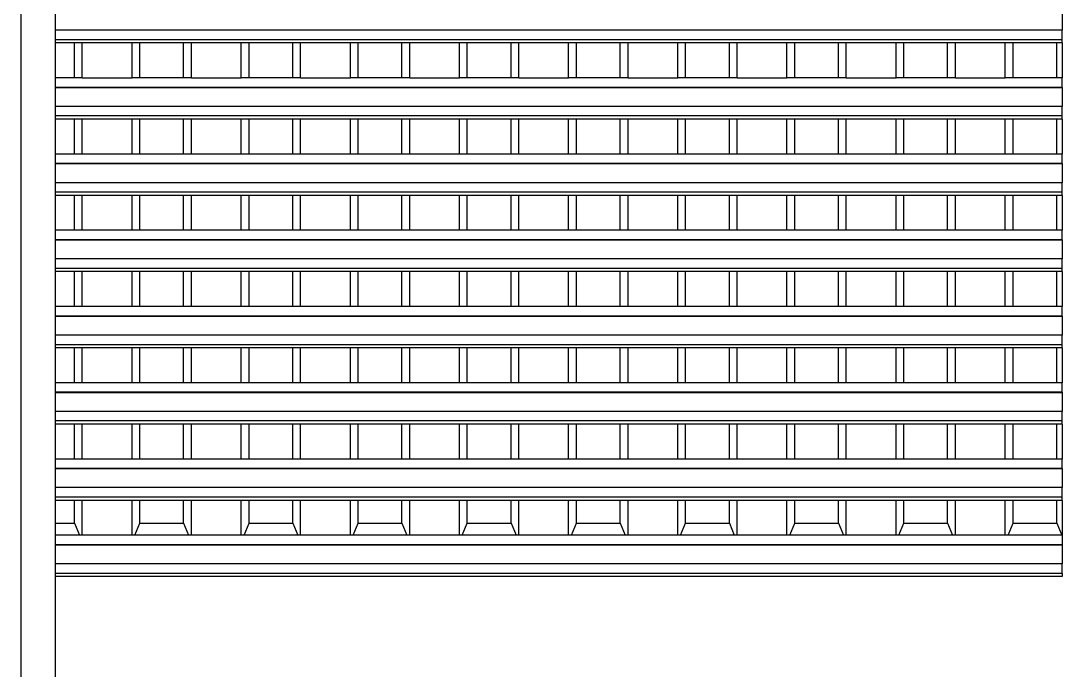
# Model space of a CAD drawing. Extents: x -49.7 to 49.7, y -10.2 to 18.8.
# Drawn here: x 19.463 to 22.158, y 11.668 to 13.349 of the extents above; entities that cross this region are included whole.
import ezdxf

# ---------------------------------------------------------------- set-up
doc = ezdxf.new("R2010")
doc.units = 0
doc.layers.get('0').update_dxf_attribs({"linetype": 'CONTINUOUS'})

msp = doc.modelspace()

# ---------------------------------------------------------------- linework, layer by layer
for p, q in [((19.4631, 14.2349), (19.4631, 8.2963)), ((19.5531, 13.3244), (19.5531, 13.3729)), ((22.1577, 13.3729), (22.1577, 13.3244)), ((22.1577, 13.3244), (19.5531, 13.3244)), ((19.5531, 13.2998), (19.5531, 13.3244)), ((22.1577, 13.2998), (22.1577, 13.3244)), ((22.1577, 13.2998), (19.5531, 13.2998)), ((19.5531, 13.2916), (19.5531, 13.2998)), ((19.602, 13.2916), (19.5531, 13.2916)), ((19.5531, 13.2011), (19.5531, 13.2916)), ((19.602, 13.2011), (19.602, 13.2916)), ((19.6222, 13.2916), (19.602, 13.2916)), ((19.6222, 13.2011), (19.6222, 13.2916)), ((19.751, 13.2916), (19.6222, 13.2916)), ((19.751, 13.2011), (19.751, 13.2916)), ((19.7712, 13.2916), (19.751, 13.2916)), ((19.7712, 13.2011), (19.7712, 13.2916)), ((19.8844, 13.2916), (19.7712, 13.2916)), ((19.8844, 13.2011), (19.8844, 13.2916)), ((19.9046, 13.2916), (19.8844, 13.2916)), ((19.9046, 13.2011), (19.9046, 13.2916)), ((20.0335, 13.2916), (19.9046, 13.2916)), ((20.0335, 13.2011), (20.0335, 13.2916)), ((20.0536, 13.2916), (20.0335, 13.2916)), ((20.0536, 13.2011), (20.0536, 13.2916)), ((20.1668, 13.2916), (20.0536, 13.2916)), ((20.1668, 13.2011), (20.1668, 13.2916)), ((20.187, 13.2916), (20.1668, 13.2916)), ((20.187, 13.2011), (20.187, 13.2916)), ((20.3159, 13.2916), (20.187, 13.2916)), ((20.3159, 13.2011), (20.3159, 13.2916)), ((20.336, 13.2916), (20.3159, 13.2916)), ((20.336, 13.2011), (20.336, 13.2916)), ((20.4493, 13.2916), (20.336, 13.2916)), ((20.4493, 13.2011), (20.4493, 13.2916)), ((20.4694, 13.2916), (20.4493, 13.2916)), ((20.4694, 13.2011), (20.4694, 13.2916)), ((20.5983, 13.2916), (20.4694, 13.2916)), ((20.5983, 13.2011), (20.5983, 13.2916)), ((20.6185, 13.2916), (20.5983, 13.2916)), ((20.6185, 13.2011), (20.6185, 13.2916)), ((20.7317, 13.2916), (20.6185, 13.2916)), ((20.7317, 13.2011), (20.7317, 13.2916)), ((20.7518, 13.2916), (20.7317, 13.2916)), ((20.7518, 13.2011), (20.7518, 13.2916)), ((20.8807, 13.2916), (20.7518, 13.2916)), ((20.8807, 13.2011), (20.8807, 13.2916)), ((20.9009, 13.2916), (20.8807, 13.2916)), ((20.9009, 13.2011), (20.9009, 13.2916)), ((21.0141, 13.2916), (20.9009, 13.2916)), ((21.0141, 13.2011), (21.0141, 13.2916)), ((21.0343, 13.2916), (21.0141, 13.2916)), ((21.0343, 13.2011), (21.0343, 13.2916)), ((21.1631, 13.2916), (21.0343, 13.2916)), ((21.1631, 13.2011), (21.1631, 13.2916)), ((21.1833, 13.2916), (21.1631, 13.2916)), ((21.1833, 13.2011), (21.1833, 13.2916)), ((21.2965, 13.2916), (21.1833, 13.2916)), ((21.2965, 13.2011), (21.2965, 13.2916)), ((21.3167, 13.2916), (21.2965, 13.2916)), ((21.3167, 13.2011), (21.3167, 13.2916)), ((21.4455, 13.2916), (21.3167, 13.2916)), ((21.4455, 13.2011), (21.4455, 13.2916)), ((21.4657, 13.2916), (21.4455, 13.2916)), ((21.4657, 13.2011), (21.4657, 13.2916)), ((21.5789, 13.2916), (21.4657, 13.2916)), ((21.5789, 13.2011), (21.5789, 13.2916)), ((21.5991, 13.2916), (21.5789, 13.2916)), ((21.5991, 13.2011), (21.5991, 13.2916)), ((21.7279, 13.2916), (21.5991, 13.2916)), ((21.7279, 13.2011), (21.7279, 13.2916)), ((21.7481, 13.2916), (21.7279, 13.2916)), ((21.7481, 13.2011), (21.7481, 13.2916)), ((21.8613, 13.2916), (21.7481, 13.2916)), ((21.8613, 13.2011), (21.8613, 13.2916)), ((21.8815, 13.2916), (21.8613, 13.2916)), ((21.8815, 13.2011), (21.8815, 13.2916)), ((22.0103, 13.2916), (21.8815, 13.2916)), ((22.0103, 13.2011), (22.0103, 13.2916)), ((22.0305, 13.2916), (22.0103, 13.2916)), ((22.0305, 13.2011), (22.0305, 13.2916)), ((22.1437, 13.2916), (22.0305, 13.2916)), ((22.1437, 13.2011), (22.1437, 13.2916)), ((22.1577, 13.2916), (22.1437, 13.2916)), ((22.1577, 13.2916), (22.1577, 13.2998)), ((22.1577, 13.2916), (22.1577, 13.2011)), ((19.602, 13.2011), (19.5531, 13.2011)), ((19.5531, 13.1765), (19.5531, 13.2011)), ((19.6222, 13.2011), (19.602, 13.2011)), ((19.6222, 13.2011), (19.751, 13.2011)), ((19.7712, 13.2011), (19.751, 13.2011)), ((19.8844, 13.2011), (19.7712, 13.2011)), ((19.9046, 13.2011), (19.8844, 13.2011)), ((19.9046, 13.2011), (20.0335, 13.2011)), ((20.0536, 13.2011), (20.0335, 13.2011)), ((20.1668, 13.2011), (20.0536, 13.2011)), ((20.187, 13.2011), (20.1668, 13.2011)), ((20.187, 13.2011), (20.3159, 13.2011)), ((20.336, 13.2011), (20.3159, 13.2011)), ((20.4493, 13.2011), (20.336, 13.2011)), ((20.4694, 13.2011), (20.4493, 13.2011)), ((20.4694, 13.2011), (20.5983, 13.2011)), ((20.6185, 13.2011), (20.5983, 13.2011)), ((20.7317, 13.2011), (20.6185, 13.2011)), ((20.7518, 13.2011), (20.7317, 13.2011)), ((20.7518, 13.2011), (20.8807, 13.2011)), ((20.9009, 13.2011), (20.8807, 13.2011)), ((21.0141, 13.2011), (20.9009, 13.2011)), ((21.0343, 13.2011), (21.0141, 13.2011)), ((21.0343, 13.2011), (21.1631, 13.2011)), ((21.1833, 13.2011), (21.1631, 13.2011)), ((21.2965, 13.2011), (21.1833, 13.2011)), ((21.3167, 13.2011), (21.2965, 13.2011)), ((21.3167, 13.2011), (21.4455, 13.2011)), ((21.4657, 13.2011), (21.4455, 13.2011)), ((21.5789, 13.2011), (21.4657, 13.2011)), ((21.5991, 13.2011), (21.5789, 13.2011)), ((21.5991, 13.2011), (21.7279, 13.2011)), ((21.7481, 13.2011), (21.7279, 13.2011)), ((21.8613, 13.2011), (21.7481, 13.2011)), ((21.8815, 13.2011), (21.8613, 13.2011)), ((21.8815, 13.2011), (22.0103, 13.2011)), ((22.0305, 13.2011), (22.0103, 13.2011)), ((22.1437, 13.2011), (22.0305, 13.2011)), ((22.1577, 13.2011), (22.1437, 13.2011)), ((22.1577, 13.1765), (22.1577, 13.2011)), ((22.1577, 13.1765), (19.5531, 13.1765)), ((19.5531, 13.1757), (19.5531, 13.1765)), ((22.1577, 13.1757), (19.5531, 13.1757)), ((19.5531, 13.1272), (19.5531, 13.1757)), ((22.1577, 13.1765), (22.1577, 13.1757)), ((22.1577, 13.1757), (22.1577, 13.1272)), ((22.1577, 13.1272), (19.5531, 13.1272)), ((19.5531, 13.1025), (19.5531, 13.1272)), ((22.1577, 13.1025), (22.1577, 13.1272)), ((22.1577, 13.1025), (19.5531, 13.1025)), ((19.5531, 13.0943), (19.5531, 13.1025)), ((22.1577, 13.0943), (22.1577, 13.1025)), ((19.602, 13.0943), (19.5531, 13.0943)), ((19.5531, 13.0039), (19.5531, 13.0943)), ((19.602, 13.0039), (19.602, 13.0943)), ((19.6222, 13.0943), (19.602, 13.0943)), ((19.6222, 13.0039), (19.6222, 13.0943)), ((19.751, 13.0943), (19.6222, 13.0943)), ((19.751, 13.0039), (19.751, 13.0943)), ((19.7712, 13.0943), (19.751, 13.0943)), ((19.7712, 13.0039), (19.7712, 13.0943)), ((19.8844, 13.0943), (19.7712, 13.0943)), ((19.8844, 13.0039), (19.8844, 13.0943)), ((19.9046, 13.0943), (19.8844, 13.0943)), ((19.9046, 13.0039), (19.9046, 13.0943)), ((20.0335, 13.0943), (19.9046, 13.0943)), ((20.0335, 13.0039), (20.0335, 13.0943)), ((20.0536, 13.0943), (20.0335, 13.0943)), ((20.0536, 13.0039), (20.0536, 13.0943)), ((20.1668, 13.0943), (20.0536, 13.0943)), ((20.1668, 13.0039), (20.1668, 13.0943)), ((20.187, 13.0943), (20.1668, 13.0943)), ((20.187, 13.0039), (20.187, 13.0943)), ((20.3159, 13.0943), (20.187, 13.0943)), ((20.3159, 13.0039), (20.3159, 13.0943)), ((20.336, 13.0943), (20.3159, 13.0943)), ((20.336, 13.0039), (20.336, 13.0943)), ((20.4493, 13.0943), (20.336, 13.0943)), ((20.4493, 13.0039), (20.4493, 13.0943)), ((20.4694, 13.0943), (20.4493, 13.0943)), ((20.4694, 13.0039), (20.4694, 13.0943)), ((20.5983, 13.0943), (20.4694, 13.0943)), ((20.5983, 13.0039), (20.5983, 13.0943)), ((20.6185, 13.0943), (20.5983, 13.0943)), ((20.6185, 13.0039), (20.6185, 13.0943)), ((20.7317, 13.0943), (20.6185, 13.0943)), ((20.7317, 13.0039), (20.7317, 13.0943)), ((20.7518, 13.0943), (20.7317, 13.0943)), ((20.7518, 13.0039), (20.7518, 13.0943)), ((20.8807, 13.0943), (20.7518, 13.0943)), ((20.8807, 13.0039), (20.8807, 13.0943)), ((20.9009, 13.0943), (20.8807, 13.0943)), ((20.9009, 13.0039), (20.9009, 13.0943)), ((21.0141, 13.0943), (20.9009, 13.0943)), ((21.0141, 13.0039), (21.0141, 13.0943)), ((21.0343, 13.0943), (21.0141, 13.0943)), ((21.0343, 13.0039), (21.0343, 13.0943)), ((21.1631, 13.0943), (21.0343, 13.0943)), ((21.1631, 13.0039), (21.1631, 13.0943)), ((21.1833, 13.0943), (21.1631, 13.0943)), ((21.1833, 13.0039), (21.1833, 13.0943)), ((21.2965, 13.0943), (21.1833, 13.0943)), ((21.2965, 13.0039), (21.2965, 13.0943)), ((21.3167, 13.0943), (21.2965, 13.0943)), ((21.3167, 13.0039), (21.3167, 13.0943)), ((21.4455, 13.0943), (21.3167, 13.0943)), ((21.4455, 13.0039), (21.4455, 13.0943)), ((21.4657, 13.0943), (21.4455, 13.0943)), ((21.4657, 13.0039), (21.4657, 13.0943)), ((21.5789, 13.0943), (21.4657, 13.0943)), ((21.5789, 13.0039), (21.5789, 13.0943)), ((21.5991, 13.0943), (21.5789, 13.0943)), ((21.5991, 13.0039), (21.5991, 13.0943)), ((21.7279, 13.0943), (21.5991, 13.0943)), ((21.7279, 13.0039), (21.7279, 13.0943)), ((21.7481, 13.0943), (21.7279, 13.0943)), ((21.7481, 13.0039), (21.7481, 13.0943)), ((21.8613, 13.0943), (21.7481, 13.0943)), ((21.8613, 13.0039), (21.8613, 13.0943)), ((21.8815, 13.0943), (21.8613, 13.0943)), ((21.8815, 13.0039), (21.8815, 13.0943)), ((22.0103, 13.0943), (21.8815, 13.0943)), ((22.0103, 13.0039), (22.0103, 13.0943)), ((22.0305, 13.0943), (22.0103, 13.0943)), ((22.0305, 13.0039), (22.0305, 13.0943)), ((22.1437, 13.0943), (22.0305, 13.0943)), ((22.1437, 13.0039), (22.1437, 13.0943)), ((22.1577, 13.0943), (22.1437, 13.0943)), ((22.1577, 13.0943), (22.1577, 13.0039)), ((19.602, 13.0039), (19.5531, 13.0039)), ((19.5531, 12.9792), (19.5531, 13.0039)), ((19.6222, 13.0039), (19.602, 13.0039)), ((19.751, 13.0039), (19.6222, 13.0039)), ((19.7712, 13.0039), (19.751, 13.0039)), ((19.8844, 13.0039), (19.7712, 13.0039)), ((19.9046, 13.0039), (19.8844, 13.0039)), ((20.0335, 13.0039), (19.9046, 13.0039)), ((20.0536, 13.0039), (20.0335, 13.0039)), ((20.1668, 13.0039), (20.0536, 13.0039)), ((20.187, 13.0039), (20.1668, 13.0039)), ((20.3159, 13.0039), (20.187, 13.0039)), ((20.336, 13.0039), (20.3159, 13.0039)), ((20.4493, 13.0039), (20.336, 13.0039)), ((20.4694, 13.0039), (20.4493, 13.0039)), ((20.5983, 13.0039), (20.4694, 13.0039)), ((20.6185, 13.0039), (20.5983, 13.0039)), ((20.7317, 13.0039), (20.6185, 13.0039)), ((20.7518, 13.0039), (20.7317, 13.0039)), ((20.8807, 13.0039), (20.7518, 13.0039)), ((20.9009, 13.0039), (20.8807, 13.0039)), ((21.0141, 13.0039), (20.9009, 13.0039)), ((21.0343, 13.0039), (21.0141, 13.0039)), ((21.1631, 13.0039), (21.0343, 13.0039)), ((21.1833, 13.0039), (21.1631, 13.0039)), ((21.2965, 13.0039), (21.1833, 13.0039)), ((21.3167, 13.0039), (21.2965, 13.0039)), ((21.4455, 13.0039), (21.3167, 13.0039)), ((21.4657, 13.0039), (21.4455, 13.0039)), ((21.5789, 13.0039), (21.4657, 13.0039)), ((21.5991, 13.0039), (21.5789, 13.0039)), ((21.7279, 13.0039), (21.5991, 13.0039)), ((21.7481, 13.0039), (21.7279, 13.0039)), ((21.8613, 13.0039), (21.7481, 13.0039)), ((21.8815, 13.0039), (21.8613, 13.0039)), ((22.0103, 13.0039), (21.8815, 13.0039)), ((22.0305, 13.0039), (22.0103, 13.0039)), ((22.1437, 13.0039), (22.0305, 13.0039)), ((22.1577, 13.0039), (22.1437, 13.0039)), ((22.1577, 12.9792), (22.1577, 13.0039)), ((22.1577, 12.9792), (19.5531, 12.9792)), ((19.5531, 12.9784), (19.5531, 12.9792)), ((22.1577, 12.9784), (19.5531, 12.9784)), ((19.5531, 12.9299), (19.5531, 12.9784)), ((22.1577, 12.9792), (22.1577, 12.9784)), ((22.1577, 12.9784), (22.1577, 12.9299)), ((22.1577, 12.9299), (19.5531, 12.9299)), ((19.5531, 12.9052), (19.5531, 12.9299)), ((22.1577, 12.9052), (22.1577, 12.9299)), ((22.1577, 12.9052), (19.5531, 12.9052)), ((19.5531, 12.897), (19.5531, 12.9052)), ((19.602, 12.897), (19.5531, 12.897)), ((19.5531, 12.8066), (19.5531, 12.897)), ((19.602, 12.8066), (19.602, 12.897)), ((19.6222, 12.897), (19.602, 12.897)), ((19.6222, 12.8066), (19.6222, 12.897)), ((19.751, 12.897), (19.6222, 12.897)), ((19.751, 12.8066), (19.751, 12.897)), ((19.7712, 12.897), (19.751, 12.897)), ((19.7712, 12.8066), (19.7712, 12.897)), ((19.8844, 12.897), (19.7712, 12.897)), ((19.8844, 12.8066), (19.8844, 12.897)), ((19.9046, 12.897), (19.8844, 12.897)), ((19.9046, 12.8066), (19.9046, 12.897)), ((20.0335, 12.897), (19.9046, 12.897)), ((20.0335, 12.8066), (20.0335, 12.897)), ((20.0536, 12.897), (20.0335, 12.897)), ((20.0536, 12.8066), (20.0536, 12.897)), ((20.1668, 12.897), (20.0536, 12.897)), ((20.1668, 12.8066), (20.1668, 12.897)), ((20.187, 12.897), (20.1668, 12.897)), ((20.187, 12.8066), (20.187, 12.897)), ((20.3159, 12.897), (20.187, 12.897)), ((20.3159, 12.8066), (20.3159, 12.897)), ((20.336, 12.897), (20.3159, 12.897)), ((20.336, 12.8066), (20.336, 12.897)), ((20.4493, 12.897), (20.336, 12.897)), ((20.4493, 12.8066), (20.4493, 12.897)), ((20.4694, 12.897), (20.4493, 12.897)), ((20.4694, 12.8066), (20.4694, 12.897)), ((20.5983, 12.897), (20.4694, 12.897)), ((20.5983, 12.8066), (20.5983, 12.897)), ((20.6185, 12.897), (20.5983, 12.897)), ((20.6185, 12.8066), (20.6185, 12.897)), ((20.7317, 12.897), (20.6185, 12.897)), ((20.7317, 12.8066), (20.7317, 12.897)), ((20.7518, 12.897), (20.7317, 12.897)), ((20.7518, 12.8066), (20.7518, 12.897)), ((20.8807, 12.897), (20.7518, 12.897)), ((20.8807, 12.8066), (20.8807, 12.897)), ((20.9009, 12.897), (20.8807, 12.897)), ((20.9009, 12.8066), (20.9009, 12.897)), ((21.0141, 12.897), (20.9009, 12.897)), ((21.0141, 12.8066), (21.0141, 12.897)), ((21.0343, 12.897), (21.0141, 12.897)), ((21.0343, 12.8066), (21.0343, 12.897)), ((21.1631, 12.897), (21.0343, 12.897)), ((21.1631, 12.8066), (21.1631, 12.897)), ((21.1833, 12.897), (21.1631, 12.897)), ((21.1833, 12.8066), (21.1833, 12.897)), ((21.2965, 12.897), (21.1833, 12.897)), ((21.2965, 12.8066), (21.2965, 12.897)), ((21.3167, 12.897), (21.2965, 12.897)), ((21.3167, 12.8066), (21.3167, 12.897)), ((21.4455, 12.897), (21.3167, 12.897)), ((21.4455, 12.8066), (21.4455, 12.897)), ((21.4657, 12.897), (21.4455, 12.897)), ((21.4657, 12.8066), (21.4657, 12.897)), ((21.5789, 12.897), (21.4657, 12.897)), ((21.5789, 12.8066), (21.5789, 12.897)), ((21.5991, 12.897), (21.5789, 12.897)), ((21.5991, 12.8066), (21.5991, 12.897)), ((21.7279, 12.897), (21.5991, 12.897)), ((21.7279, 12.8066), (21.7279, 12.897)), ((21.7481, 12.897), (21.7279, 12.897)), ((21.7481, 12.8066), (21.7481, 12.897)), ((21.8613, 12.897), (21.7481, 12.897)), ((21.8613, 12.8066), (21.8613, 12.897)), ((21.8815, 12.897), (21.8613, 12.897)), ((21.8815, 12.8066), (21.8815, 12.897)), ((22.0103, 12.897), (21.8815, 12.897)), ((22.0103, 12.8066), (22.0103, 12.897)), ((22.0305, 12.897), (22.0103, 12.897)), ((22.0305, 12.8066), (22.0305, 12.897)), ((22.1437, 12.897), (22.0305, 12.897)), ((22.1437, 12.8066), (22.1437, 12.897)), ((22.1577, 12.897), (22.1437, 12.897)), ((22.1577, 12.897), (22.1577, 12.9052)), ((22.1577, 12.897), (22.1577, 12.8066)), ((19.602, 12.8066), (19.5531, 12.8066)), ((19.5531, 12.7819), (19.5531, 12.8066)), ((19.6222, 12.8066), (19.602, 12.8066)), ((19.751, 12.8066), (19.6222, 12.8066)), ((19.7712, 12.8066), (19.751, 12.8066)), ((19.8844, 12.8066), (19.7712, 12.8066)), ((19.9046, 12.8066), (19.8844, 12.8066)), ((20.0335, 12.8066), (19.9046, 12.8066)), ((20.0536, 12.8066), (20.0335, 12.8066)), ((20.1668, 12.8066), (20.0536, 12.8066)), ((20.187, 12.8066), (20.1668, 12.8066)), ((20.3159, 12.8066), (20.187, 12.8066)), ((20.336, 12.8066), (20.3159, 12.8066)), ((20.4493, 12.8066), (20.336, 12.8066)), ((20.4694, 12.8066), (20.4493, 12.8066)), ((20.5983, 12.8066), (20.4694, 12.8066)), ((20.6185, 12.8066), (20.5983, 12.8066)), ((20.7317, 12.8066), (20.6185, 12.8066)), ((20.7518, 12.8066), (20.7317, 12.8066)), ((20.8807, 12.8066), (20.7518, 12.8066)), ((20.9009, 12.8066), (20.8807, 12.8066)), ((21.0141, 12.8066), (20.9009, 12.8066)), ((21.0343, 12.8066), (21.0141, 12.8066)), ((21.1631, 12.8066), (21.0343, 12.8066)), ((21.1833, 12.8066), (21.1631, 12.8066)), ((21.2965, 12.8066), (21.1833, 12.8066)), ((21.3167, 12.8066), (21.2965, 12.8066)), ((21.4455, 12.8066), (21.3167, 12.8066)), ((21.4657, 12.8066), (21.4455, 12.8066)), ((21.5789, 12.8066), (21.4657, 12.8066)), ((21.5991, 12.8066), (21.5789, 12.8066)), ((21.7279, 12.8066), (21.5991, 12.8066)), ((21.7481, 12.8066), (21.7279, 12.8066)), ((21.8613, 12.8066), (21.7481, 12.8066)), ((21.8815, 12.8066), (21.8613, 12.8066)), ((22.0103, 12.8066), (21.8815, 12.8066)), ((22.0305, 12.8066), (22.0103, 12.8066)), ((22.1437, 12.8066), (22.0305, 12.8066)), ((22.1577, 12.8066), (22.1437, 12.8066)), ((22.1577, 12.7819), (22.1577, 12.8066)), ((22.1577, 12.7819), (19.5531, 12.7819)), ((19.5531, 12.7811), (19.5531, 12.7819)), ((22.1577, 12.7811), (19.5531, 12.7811)), ((19.5531, 12.7326), (19.5531, 12.7811)), ((22.1577, 12.7819), (22.1577, 12.7811)), ((22.1577, 12.7811), (22.1577, 12.7326)), ((22.1577, 12.7326), (19.5531, 12.7326)), ((19.5531, 12.7079), (19.5531, 12.7326)), ((22.1577, 12.7079), (22.1577, 12.7326)), ((22.1577, 12.7079), (19.5531, 12.7079)), ((19.5531, 12.6997), (19.5531, 12.7079)), ((19.602, 12.6997), (19.5531, 12.6997)), ((19.5531, 12.6093), (19.5531, 12.6997)), ((19.602, 12.6093), (19.602, 12.6997)), ((19.6222, 12.6997), (19.602, 12.6997)), ((19.6222, 12.6093), (19.6222, 12.6997)), ((19.751, 12.6997), (19.6222, 12.6997)), ((19.751, 12.6093), (19.751, 12.6997)), ((19.7712, 12.6997), (19.751, 12.6997)), ((19.7712, 12.6093), (19.7712, 12.6997)), ((19.8844, 12.6997), (19.7712, 12.6997)), ((19.8844, 12.6093), (19.8844, 12.6997)), ((19.9046, 12.6997), (19.8844, 12.6997)), ((19.9046, 12.6093), (19.9046, 12.6997)), ((20.0335, 12.6997), (19.9046, 12.6997)), ((20.0335, 12.6093), (20.0335, 12.6997)), ((20.0536, 12.6997), (20.0335, 12.6997)), ((20.0536, 12.6093), (20.0536, 12.6997)), ((20.1668, 12.6997), (20.0536, 12.6997)), ((20.1668, 12.6093), (20.1668, 12.6997)), ((20.187, 12.6997), (20.1668, 12.6997)), ((20.187, 12.6093), (20.187, 12.6997)), ((20.3159, 12.6997), (20.187, 12.6997)), ((20.3159, 12.6093), (20.3159, 12.6997)), ((20.336, 12.6997), (20.3159, 12.6997)), ((20.336, 12.6093), (20.336, 12.6997)), ((20.4493, 12.6997), (20.336, 12.6997)), ((20.4493, 12.6093), (20.4493, 12.6997)), ((20.4694, 12.6997), (20.4493, 12.6997)), ((20.4694, 12.6093), (20.4694, 12.6997)), ((20.5983, 12.6997), (20.4694, 12.6997)), ((20.5983, 12.6093), (20.5983, 12.6997)), ((20.6185, 12.6997), (20.5983, 12.6997)), ((20.6185, 12.6093), (20.6185, 12.6997)), ((20.7317, 12.6997), (20.6185, 12.6997)), ((20.7317, 12.6093), (20.7317, 12.6997)), ((20.7518, 12.6997), (20.7317, 12.6997)), ((20.7518, 12.6093), (20.7518, 12.6997)), ((20.8807, 12.6997), (20.7518, 12.6997)), ((20.8807, 12.6093), (20.8807, 12.6997)), ((20.9009, 12.6997), (20.8807, 12.6997)), ((20.9009, 12.6093), (20.9009, 12.6997)), ((21.0141, 12.6997), (20.9009, 12.6997)), ((21.0141, 12.6093), (21.0141, 12.6997)), ((21.0343, 12.6997), (21.0141, 12.6997)), ((21.0343, 12.6093), (21.0343, 12.6997)), ((21.1631, 12.6997), (21.0343, 12.6997)), ((21.1631, 12.6093), (21.1631, 12.6997)), ((21.1833, 12.6997), (21.1631, 12.6997)), ((21.1833, 12.6093), (21.1833, 12.6997)), ((21.2965, 12.6997), (21.1833, 12.6997)), ((21.2965, 12.6093), (21.2965, 12.6997)), ((21.3167, 12.6997), (21.2965, 12.6997)), ((21.3167, 12.6093), (21.3167, 12.6997)), ((21.4455, 12.6997), (21.3167, 12.6997)), ((21.4455, 12.6093), (21.4455, 12.6997)), ((21.4657, 12.6997), (21.4455, 12.6997)), ((21.4657, 12.6093), (21.4657, 12.6997)), ((21.5789, 12.6997), (21.4657, 12.6997)), ((21.5789, 12.6093), (21.5789, 12.6997)), ((21.5991, 12.6997), (21.5789, 12.6997)), ((21.5991, 12.6093), (21.5991, 12.6997)), ((21.7279, 12.6997), (21.5991, 12.6997)), ((21.7279, 12.6093), (21.7279, 12.6997)), ((21.7481, 12.6997), (21.7279, 12.6997)), ((21.7481, 12.6093), (21.7481, 12.6997)), ((21.8613, 12.6997), (21.7481, 12.6997)), ((21.8613, 12.6093), (21.8613, 12.6997)), ((21.8815, 12.6997), (21.8613, 12.6997)), ((21.8815, 12.6093), (21.8815, 12.6997)), ((22.0103, 12.6997), (21.8815, 12.6997)), ((22.0103, 12.6093), (22.0103, 12.6997)), ((22.0305, 12.6997), (22.0103, 12.6997)), ((22.0305, 12.6093), (22.0305, 12.6997)), ((22.1437, 12.6997), (22.0305, 12.6997)), ((22.1437, 12.6093), (22.1437, 12.6997)), ((22.1577, 12.6997), (22.1437, 12.6997)), ((22.1577, 12.6997), (22.1577, 12.7079)), ((22.1577, 12.6997), (22.1577, 12.6093)), ((19.602, 12.6093), (19.5531, 12.6093)), ((19.5531, 12.5846), (19.5531, 12.6093)), ((22.1577, 12.5846), (19.5531, 12.5846)), ((19.5531, 12.5838), (19.5531, 12.5846)), ((22.1577, 12.5838), (19.5531, 12.5838)), ((19.5531, 12.5353), (19.5531, 12.5838)), ((19.6222, 12.6093), (19.602, 12.6093)), ((19.751, 12.6093), (19.6222, 12.6093)), ((19.7712, 12.6093), (19.751, 12.6093)), ((19.8844, 12.6093), (19.7712, 12.6093)), ((19.9046, 12.6093), (19.8844, 12.6093)), ((20.0335, 12.6093), (19.9046, 12.6093)), ((20.0536, 12.6093), (20.0335, 12.6093)), ((20.1668, 12.6093), (20.0536, 12.6093)), ((20.187, 12.6093), (20.1668, 12.6093)), ((20.3159, 12.6093), (20.187, 12.6093)), ((20.336, 12.6093), (20.3159, 12.6093)), ((20.4493, 12.6093), (20.336, 12.6093)), ((20.4694, 12.6093), (20.4493, 12.6093)), ((20.5983, 12.6093), (20.4694, 12.6093)), ((20.6185, 12.6093), (20.5983, 12.6093)), ((20.7317, 12.6093), (20.6185, 12.6093)), ((20.7518, 12.6093), (20.7317, 12.6093)), ((20.8807, 12.6093), (20.7518, 12.6093)), ((20.9009, 12.6093), (20.8807, 12.6093)), ((21.0141, 12.6093), (20.9009, 12.6093)), ((21.0343, 12.6093), (21.0141, 12.6093)), ((21.1631, 12.6093), (21.0343, 12.6093)), ((21.1833, 12.6093), (21.1631, 12.6093)), ((21.2965, 12.6093), (21.1833, 12.6093)), ((21.3167, 12.6093), (21.2965, 12.6093)), ((21.4455, 12.6093), (21.3167, 12.6093)), ((21.4657, 12.6093), (21.4455, 12.6093)), ((21.5789, 12.6093), (21.4657, 12.6093)), ((21.5991, 12.6093), (21.5789, 12.6093)), ((21.7279, 12.6093), (21.5991, 12.6093)), ((21.7481, 12.6093), (21.7279, 12.6093)), ((21.8613, 12.6093), (21.7481, 12.6093)), ((21.8815, 12.6093), (21.8613, 12.6093)), ((22.0103, 12.6093), (21.8815, 12.6093)), ((22.0305, 12.6093), (22.0103, 12.6093)), ((22.1437, 12.6093), (22.0305, 12.6093)), ((22.1577, 12.6093), (22.1437, 12.6093)), ((22.1577, 12.5846), (22.1577, 12.6093)), ((22.1577, 12.5846), (22.1577, 12.5838)), ((22.1577, 12.5838), (22.1577, 12.5353)), ((22.1577, 12.5353), (19.5531, 12.5353)), ((19.5531, 12.5107), (19.5531, 12.5353)), ((22.1577, 12.5107), (22.1577, 12.5353)), ((22.1577, 12.5107), (19.5531, 12.5107)), ((19.5531, 12.5024), (19.5531, 12.5107)), ((22.1577, 12.5024), (22.1577, 12.5107)), ((19.602, 12.5024), (19.5531, 12.5024)), ((19.5531, 12.412), (19.5531, 12.5024)), ((19.602, 12.412), (19.602, 12.5024)), ((19.6222, 12.5024), (19.602, 12.5024)), ((19.6222, 12.412), (19.6222, 12.5024)), ((19.751, 12.5024), (19.6222, 12.5024)), ((19.751, 12.412), (19.751, 12.5024)), ((19.7712, 12.5024), (19.751, 12.5024)), ((19.7712, 12.412), (19.7712, 12.5024)), ((19.8844, 12.5024), (19.7712, 12.5024)), ((19.8844, 12.412), (19.8844, 12.5024)), ((19.9046, 12.5024), (19.8844, 12.5024)), ((19.9046, 12.412), (19.9046, 12.5024)), ((20.0335, 12.5024), (19.9046, 12.5024)), ((20.0335, 12.412), (20.0335, 12.5024)), ((20.0536, 12.5024), (20.0335, 12.5024)), ((20.0536, 12.412), (20.0536, 12.5024)), ((20.1668, 12.5024), (20.0536, 12.5024)), ((20.1668, 12.412), (20.1668, 12.5024)), ((20.187, 12.5024), (20.1668, 12.5024)), ((20.187, 12.412), (20.187, 12.5024)), ((20.3159, 12.5024), (20.187, 12.5024)), ((20.3159, 12.412), (20.3159, 12.5024)), ((20.336, 12.5024), (20.3159, 12.5024)), ((20.336, 12.412), (20.336, 12.5024)), ((20.4493, 12.5024), (20.336, 12.5024)), ((20.4493, 12.412), (20.4493, 12.5024)), ((20.4694, 12.5024), (20.4493, 12.5024)), ((20.4694, 12.412), (20.4694, 12.5024)), ((20.5983, 12.5024), (20.4694, 12.5024)), ((20.5983, 12.412), (20.5983, 12.5024)), ((20.6185, 12.5024), (20.5983, 12.5024)), ((20.6185, 12.412), (20.6185, 12.5024)), ((20.7317, 12.5024), (20.6185, 12.5024)), ((20.7317, 12.412), (20.7317, 12.5024)), ((20.7518, 12.5024), (20.7317, 12.5024)), ((20.7518, 12.412), (20.7518, 12.5024)), ((20.8807, 12.5024), (20.7518, 12.5024)), ((20.8807, 12.412), (20.8807, 12.5024)), ((20.9009, 12.5024), (20.8807, 12.5024)), ((20.9009, 12.412), (20.9009, 12.5024)), ((21.0141, 12.5024), (20.9009, 12.5024)), ((21.0141, 12.412), (21.0141, 12.5024)), ((21.0343, 12.5024), (21.0141, 12.5024)), ((21.0343, 12.412), (21.0343, 12.5024)), ((21.1631, 12.5024), (21.0343, 12.5024)), ((21.1631, 12.412), (21.1631, 12.5024)), ((21.1833, 12.5024), (21.1631, 12.5024)), ((21.1833, 12.412), (21.1833, 12.5024)), ((21.2965, 12.5024), (21.1833, 12.5024)), ((21.2965, 12.412), (21.2965, 12.5024)), ((21.3167, 12.5024), (21.2965, 12.5024)), ((21.3167, 12.412), (21.3167, 12.5024)), ((21.4455, 12.5024), (21.3167, 12.5024)), ((21.4455, 12.412), (21.4455, 12.5024)), ((21.4657, 12.5024), (21.4455, 12.5024)), ((21.4657, 12.412), (21.4657, 12.5024)), ((21.5789, 12.5024), (21.4657, 12.5024)), ((21.5789, 12.412), (21.5789, 12.5024)), ((21.5991, 12.5024), (21.5789, 12.5024)), ((21.5991, 12.412), (21.5991, 12.5024)), ((21.7279, 12.5024), (21.5991, 12.5024)), ((21.7279, 12.412), (21.7279, 12.5024)), ((21.7481, 12.5024), (21.7279, 12.5024)), ((21.7481, 12.412), (21.7481, 12.5024)), ((21.8613, 12.5024), (21.7481, 12.5024)), ((21.8613, 12.412), (21.8613, 12.5024)), ((21.8815, 12.5024), (21.8613, 12.5024)), ((21.8815, 12.412), (21.8815, 12.5024)), ((22.0103, 12.5024), (21.8815, 12.5024)), ((22.0103, 12.412), (22.0103, 12.5024)), ((22.0305, 12.5024), (22.0103, 12.5024)), ((22.0305, 12.412), (22.0305, 12.5024)), ((22.1437, 12.5024), (22.0305, 12.5024)), ((22.1437, 12.412), (22.1437, 12.5024)), ((22.1577, 12.5024), (22.1437, 12.5024)), ((22.1577, 12.5024), (22.1577, 12.412)), ((19.602, 12.412), (19.5531, 12.412)), ((19.5531, 12.3874), (19.5531, 12.412)), ((19.6222, 12.412), (19.602, 12.412)), ((19.751, 12.412), (19.6222, 12.412)), ((19.7712, 12.412), (19.751, 12.412)), ((19.8844, 12.412), (19.7712, 12.412)), ((19.9046, 12.412), (19.8844, 12.412)), ((20.0335, 12.412), (19.9046, 12.412)), ((20.0536, 12.412), (20.0335, 12.412)), ((20.1668, 12.412), (20.0536, 12.412)), ((20.187, 12.412), (20.1668, 12.412)), ((20.3159, 12.412), (20.187, 12.412)), ((20.336, 12.412), (20.3159, 12.412)), ((20.4493, 12.412), (20.336, 12.412)), ((20.4694, 12.412), (20.4493, 12.412)), ((20.5983, 12.412), (20.4694, 12.412)), ((20.6185, 12.412), (20.5983, 12.412)), ((20.7317, 12.412), (20.6185, 12.412)), ((20.7518, 12.412), (20.7317, 12.412)), ((20.8807, 12.412), (20.7518, 12.412)), ((20.9009, 12.412), (20.8807, 12.412)), ((21.0141, 12.412), (20.9009, 12.412)), ((21.0343, 12.412), (21.0141, 12.412)), ((21.1631, 12.412), (21.0343, 12.412)), ((21.1833, 12.412), (21.1631, 12.412)), ((21.2965, 12.412), (21.1833, 12.412)), ((21.3167, 12.412), (21.2965, 12.412)), ((21.4455, 12.412), (21.3167, 12.412)), ((21.4657, 12.412), (21.4455, 12.412)), ((21.5789, 12.412), (21.4657, 12.412)), ((21.5991, 12.412), (21.5789, 12.412)), ((21.7279, 12.412), (21.5991, 12.412)), ((21.7481, 12.412), (21.7279, 12.412)), ((21.8613, 12.412), (21.7481, 12.412)), ((21.8815, 12.412), (21.8613, 12.412)), ((22.0103, 12.412), (21.8815, 12.412)), ((22.0305, 12.412), (22.0103, 12.412)), ((22.1437, 12.412), (22.0305, 12.412)), ((22.1577, 12.412), (22.1437, 12.412)), ((22.1577, 12.3874), (22.1577, 12.412)), ((22.1577, 12.3874), (19.5531, 12.3874)), ((19.5531, 12.3865), (19.5531, 12.3874)), ((22.1577, 12.3865), (19.5531, 12.3865)), ((19.5531, 12.338), (19.5531, 12.3865)), ((22.1577, 12.3874), (22.1577, 12.3865)), ((22.1577, 12.3865), (22.1577, 12.338)), ((22.1577, 12.338), (19.5531, 12.338)), ((19.5531, 12.3134), (19.5531, 12.338)), ((22.1577, 12.3134), (22.1577, 12.338)), ((22.1577, 12.3134), (19.5531, 12.3134)), ((19.5531, 12.3052), (19.5531, 12.3134)), ((19.602, 12.3052), (19.5531, 12.3052)), ((19.5531, 12.2147), (19.5531, 12.3052)), ((19.602, 12.2147), (19.602, 12.3052)), ((19.6222, 12.3052), (19.602, 12.3052)), ((19.6222, 12.2147), (19.6222, 12.3052)), ((19.751, 12.3052), (19.6222, 12.3052)), ((19.751, 12.2147), (19.751, 12.3052)), ((19.7712, 12.3052), (19.751, 12.3052)), ((19.7712, 12.2147), (19.7712, 12.3052)), ((19.8844, 12.3052), (19.7712, 12.3052)), ((19.8844, 12.2147), (19.8844, 12.3052)), ((19.9046, 12.3052), (19.8844, 12.3052)), ((19.9046, 12.2147), (19.9046, 12.3052)), ((20.0335, 12.3052), (19.9046, 12.3052)), ((20.0335, 12.2147), (20.0335, 12.3052)), ((20.0536, 12.3052), (20.0335, 12.3052)), ((20.0536, 12.2147), (20.0536, 12.3052)), ((20.1668, 12.3052), (20.0536, 12.3052)), ((20.1668, 12.2147), (20.1668, 12.3052)), ((20.187, 12.3052), (20.1668, 12.3052)), ((20.187, 12.2147), (20.187, 12.3052)), ((20.3159, 12.3052), (20.187, 12.3052)), ((20.3159, 12.2147), (20.3159, 12.3052)), ((20.336, 12.3052), (20.3159, 12.3052)), ((20.336, 12.2147), (20.336, 12.3052)), ((20.4493, 12.3052), (20.336, 12.3052)), ((20.4493, 12.2147), (20.4493, 12.3052)), ((20.4694, 12.3052), (20.4493, 12.3052)), ((20.4694, 12.2147), (20.4694, 12.3052)), ((20.5983, 12.3052), (20.4694, 12.3052)), ((20.5983, 12.2147), (20.5983, 12.3052)), ((20.6185, 12.3052), (20.5983, 12.3052)), ((20.6185, 12.2147), (20.6185, 12.3052)), ((20.7317, 12.3052), (20.6185, 12.3052)), ((20.7317, 12.2147), (20.7317, 12.3052)), ((20.7518, 12.3052), (20.7317, 12.3052)), ((20.7518, 12.2147), (20.7518, 12.3052)), ((20.8807, 12.3052), (20.7518, 12.3052)), ((20.8807, 12.2147), (20.8807, 12.3052)), ((20.9009, 12.3052), (20.8807, 12.3052)), ((20.9009, 12.2147), (20.9009, 12.3052)), ((21.0141, 12.3052), (20.9009, 12.3052)), ((21.0141, 12.2147), (21.0141, 12.3052)), ((21.0343, 12.3052), (21.0141, 12.3052)), ((21.0343, 12.2147), (21.0343, 12.3052)), ((21.1631, 12.3052), (21.0343, 12.3052)), ((21.1631, 12.2147), (21.1631, 12.3052)), ((21.1833, 12.3052), (21.1631, 12.3052)), ((21.1833, 12.2147), (21.1833, 12.3052)), ((21.2965, 12.3052), (21.1833, 12.3052)), ((21.2965, 12.2147), (21.2965, 12.3052)), ((21.3167, 12.3052), (21.2965, 12.3052)), ((21.3167, 12.2147), (21.3167, 12.3052)), ((21.4455, 12.3052), (21.3167, 12.3052)), ((21.4455, 12.2147), (21.4455, 12.3052)), ((21.4657, 12.3052), (21.4455, 12.3052)), ((21.4657, 12.2147), (21.4657, 12.3052)), ((21.5789, 12.3052), (21.4657, 12.3052)), ((21.5789, 12.2147), (21.5789, 12.3052)), ((21.5991, 12.3052), (21.5789, 12.3052)), ((21.5991, 12.2147), (21.5991, 12.3052)), ((21.7279, 12.3052), (21.5991, 12.3052)), ((21.7279, 12.2147), (21.7279, 12.3052)), ((21.7481, 12.3052), (21.7279, 12.3052)), ((21.7481, 12.2147), (21.7481, 12.3052)), ((21.8613, 12.3052), (21.7481, 12.3052)), ((21.8613, 12.2147), (21.8613, 12.3052)), ((21.8815, 12.3052), (21.8613, 12.3052)), ((21.8815, 12.2147), (21.8815, 12.3052)), ((22.0103, 12.3052), (21.8815, 12.3052)), ((22.0103, 12.2147), (22.0103, 12.3052)), ((22.0305, 12.3052), (22.0103, 12.3052)), ((22.0305, 12.2147), (22.0305, 12.3052)), ((22.1437, 12.3052), (22.0305, 12.3052)), ((22.1437, 12.2147), (22.1437, 12.3052)), ((22.1577, 12.3052), (22.1437, 12.3052)), ((22.1577, 12.3052), (22.1577, 12.3134)), ((22.1577, 12.3052), (22.1577, 12.2147)), ((19.602, 12.2147), (19.5531, 12.2147)), ((19.5531, 12.1901), (19.5531, 12.2147)), ((19.6222, 12.2147), (19.602, 12.2147)), ((19.751, 12.2147), (19.6222, 12.2147)), ((19.7712, 12.2147), (19.751, 12.2147)), ((19.8844, 12.2147), (19.7712, 12.2147)), ((19.9046, 12.2147), (19.8844, 12.2147)), ((20.0335, 12.2147), (19.9046, 12.2147)), ((20.0536, 12.2147), (20.0335, 12.2147)), ((20.1668, 12.2147), (20.0536, 12.2147)), ((20.187, 12.2147), (20.1668, 12.2147)), ((20.3159, 12.2147), (20.187, 12.2147)), ((20.336, 12.2147), (20.3159, 12.2147)), ((20.4493, 12.2147), (20.336, 12.2147)), ((20.4694, 12.2147), (20.4493, 12.2147)), ((20.5983, 12.2147), (20.4694, 12.2147)), ((20.6185, 12.2147), (20.5983, 12.2147)), ((20.7317, 12.2147), (20.6185, 12.2147)), ((20.7518, 12.2147), (20.7317, 12.2147)), ((20.8807, 12.2147), (20.7518, 12.2147)), ((20.9009, 12.2147), (20.8807, 12.2147)), ((21.0141, 12.2147), (20.9009, 12.2147)), ((21.0343, 12.2147), (21.0141, 12.2147)), ((21.1631, 12.2147), (21.0343, 12.2147)), ((21.1833, 12.2147), (21.1631, 12.2147)), ((21.2965, 12.2147), (21.1833, 12.2147)), ((21.3167, 12.2147), (21.2965, 12.2147)), ((21.4455, 12.2147), (21.3167, 12.2147)), ((21.4657, 12.2147), (21.4455, 12.2147)), ((21.5789, 12.2147), (21.4657, 12.2147)), ((21.5991, 12.2147), (21.5789, 12.2147)), ((21.7279, 12.2147), (21.5991, 12.2147)), ((21.7481, 12.2147), (21.7279, 12.2147)), ((21.8613, 12.2147), (21.7481, 12.2147)), ((21.8815, 12.2147), (21.8613, 12.2147)), ((22.0103, 12.2147), (21.8815, 12.2147)), ((22.0305, 12.2147), (22.0103, 12.2147)), ((22.1437, 12.2147), (22.0305, 12.2147)), ((22.1577, 12.2147), (22.1437, 12.2147)), ((22.1577, 12.1901), (22.1577, 12.2147)), ((22.1577, 12.1901), (19.5531, 12.1901)), ((19.5531, 12.1893), (19.5531, 12.1901)), ((22.1577, 12.1893), (19.5531, 12.1893)), ((19.5531, 12.1408), (19.5531, 12.1893)), ((22.1577, 12.1901), (22.1577, 12.1893)), ((22.1577, 12.1893), (22.1577, 12.1408)), ((22.1577, 12.1408), (19.5531, 12.1408)), ((19.5531, 12.1161), (19.5531, 12.1408)), ((22.1577, 12.1161), (22.1577, 12.1408)), ((22.1577, 12.1161), (19.5531, 12.1161)), ((19.5531, 12.1079), (19.5531, 12.1161)), ((19.602, 12.1079), (19.5531, 12.1079)), ((19.5531, 12.0491), (19.5531, 12.1079)), ((19.602, 12.0491), (19.602, 12.1079)), ((19.6222, 12.1079), (19.602, 12.1079)), ((19.6222, 12.0175), (19.6222, 12.1079)), ((19.751, 12.1079), (19.6222, 12.1079)), ((19.751, 12.0175), (19.751, 12.1079)), ((19.7712, 12.1079), (19.751, 12.1079)), ((19.7712, 12.0491), (19.7712, 12.1079)), ((19.8844, 12.1079), (19.7712, 12.1079)), ((19.8844, 12.0491), (19.8844, 12.1079)), ((19.9046, 12.1079), (19.8844, 12.1079)), ((19.9046, 12.0175), (19.9046, 12.1079)), ((20.0335, 12.1079), (19.9046, 12.1079)), ((20.0335, 12.0175), (20.0335, 12.1079)), ((20.0536, 12.1079), (20.0335, 12.1079)), ((20.0536, 12.0491), (20.0536, 12.1079)), ((20.1668, 12.1079), (20.0536, 12.1079)), ((20.1668, 12.0491), (20.1668, 12.1079)), ((20.187, 12.1079), (20.1668, 12.1079)), ((20.187, 12.0175), (20.187, 12.1079)), ((20.3159, 12.1079), (20.187, 12.1079)), ((20.3159, 12.0175), (20.3159, 12.1079)), ((20.336, 12.1079), (20.3159, 12.1079)), ((20.336, 12.0491), (20.336, 12.1079)), ((20.4493, 12.1079), (20.336, 12.1079)), ((20.4493, 12.0491), (20.4493, 12.1079)), ((20.4694, 12.1079), (20.4493, 12.1079)), ((20.4694, 12.0175), (20.4694, 12.1079)), ((20.5983, 12.1079), (20.4694, 12.1079)), ((20.5983, 12.0175), (20.5983, 12.1079)), ((20.6185, 12.1079), (20.5983, 12.1079)), ((20.6185, 12.0491), (20.6185, 12.1079)), ((20.7317, 12.1079), (20.6185, 12.1079)), ((20.7317, 12.0491), (20.7317, 12.1079)), ((20.7518, 12.1079), (20.7317, 12.1079)), ((20.7518, 12.0175), (20.7518, 12.1079)), ((20.8807, 12.1079), (20.7518, 12.1079)), ((20.8807, 12.0175), (20.8807, 12.1079)), ((20.9009, 12.1079), (20.8807, 12.1079)), ((20.9009, 12.0491), (20.9009, 12.1079)), ((21.0141, 12.1079), (20.9009, 12.1079)), ((21.0141, 12.0491), (21.0141, 12.1079)), ((21.0343, 12.1079), (21.0141, 12.1079)), ((21.0343, 12.0175), (21.0343, 12.1079)), ((21.1631, 12.1079), (21.0343, 12.1079)), ((21.1631, 12.0175), (21.1631, 12.1079)), ((21.1833, 12.1079), (21.1631, 12.1079)), ((21.1833, 12.0491), (21.1833, 12.1079)), ((21.2965, 12.1079), (21.1833, 12.1079)), ((21.2965, 12.0491), (21.2965, 12.1079)), ((21.3167, 12.1079), (21.2965, 12.1079)), ((21.3167, 12.0175), (21.3167, 12.1079)), ((21.4455, 12.1079), (21.3167, 12.1079)), ((21.4455, 12.0175), (21.4455, 12.1079)), ((21.4657, 12.1079), (21.4455, 12.1079)), ((21.4657, 12.0491), (21.4657, 12.1079)), ((21.5789, 12.1079), (21.4657, 12.1079)), ((21.5789, 12.0491), (21.5789, 12.1079)), ((21.5991, 12.1079), (21.5789, 12.1079)), ((21.5991, 12.0175), (21.5991, 12.1079)), ((21.7279, 12.1079), (21.5991, 12.1079)), ((21.7279, 12.0175), (21.7279, 12.1079)), ((21.7481, 12.1079), (21.7279, 12.1079)), ((21.7481, 12.0491), (21.7481, 12.1079)), ((21.8613, 12.1079), (21.7481, 12.1079)), ((21.8613, 12.0491), (21.8613, 12.1079)), ((21.8815, 12.1079), (21.8613, 12.1079)), ((21.8815, 12.0175), (21.8815, 12.1079)), ((22.0103, 12.1079), (21.8815, 12.1079)), ((22.0103, 12.0175), (22.0103, 12.1079)), ((22.0305, 12.1079), (22.0103, 12.1079)), ((22.0305, 12.0491), (22.0305, 12.1079)), ((22.1437, 12.1079), (22.0305, 12.1079)), ((22.1437, 12.0491), (22.1437, 12.1079)), ((22.1577, 12.1079), (22.1437, 12.1079)), ((22.1577, 12.1079), (22.1577, 12.1161)), ((22.1577, 12.1079), (22.1577, 12.0175)), ((19.5531, 12.0491), (19.602, 12.0491)), ((19.5531, 12.0175), (19.5531, 12.0491)), ((19.602, 12.0491), (19.615, 12.0175)), ((19.7583, 12.0175), (19.7712, 12.0491)), ((19.7712, 12.0491), (19.8844, 12.0491)), ((19.8844, 12.0491), (19.8974, 12.0175)), ((20.0407, 12.0175), (20.0536, 12.0491)), ((20.0536, 12.0491), (20.1668, 12.0491)), ((20.1668, 12.0491), (20.1798, 12.0175)), ((20.3231, 12.0175), (20.336, 12.0491)), ((20.336, 12.0491), (20.4493, 12.0491)), ((20.4493, 12.0491), (20.4622, 12.0175)), ((20.6055, 12.0175), (20.6185, 12.0491)), ((20.6185, 12.0491), (20.7317, 12.0491)), ((20.7317, 12.0491), (20.7446, 12.0175)), ((20.8879, 12.0175), (20.9009, 12.0491)), ((20.9009, 12.0491), (21.0141, 12.0491)), ((21.0141, 12.0491), (21.027, 12.0175)), ((21.1703, 12.0175), (21.1833, 12.0491)), ((21.1833, 12.0491), (21.2965, 12.0491)), ((21.2965, 12.0491), (21.3094, 12.0175)), ((21.4528, 12.0175), (21.4657, 12.0491)), ((21.4657, 12.0491), (21.5789, 12.0491)), ((21.5789, 12.0491), (21.5918, 12.0175)), ((21.7352, 12.0175), (21.7481, 12.0491)), ((21.7481, 12.0491), (21.8613, 12.0491)), ((21.8613, 12.0491), (21.8743, 12.0175)), ((22.0176, 12.0175), (22.0305, 12.0491)), ((22.0305, 12.0491), (22.1437, 12.0491)), ((22.1437, 12.0491), (22.1567, 12.0175)), ((19.615, 12.0175), (19.5531, 12.0175)), ((19.5531, 11.9928), (19.5531, 12.0175)), ((22.1577, 11.9928), (19.5531, 11.9928)), ((19.5531, 11.992), (19.5531, 11.9928)), ((22.1577, 11.992), (19.5531, 11.992)), ((19.5531, 11.9435), (19.5531, 11.992)), ((19.6222, 12.0175), (19.615, 12.0175)), ((19.751, 12.0175), (19.6222, 12.0175)), ((19.7583, 12.0175), (19.751, 12.0175)), ((19.8974, 12.0175), (19.7583, 12.0175)), ((19.9046, 12.0175), (19.8974, 12.0175)), ((20.0335, 12.0175), (19.9046, 12.0175)), ((20.0407, 12.0175), (20.0335, 12.0175)), ((20.1798, 12.0175), (20.0407, 12.0175)), ((20.187, 12.0175), (20.1798, 12.0175)), ((20.3159, 12.0175), (20.187, 12.0175)), ((20.3231, 12.0175), (20.3159, 12.0175)), ((20.4622, 12.0175), (20.3231, 12.0175)), ((20.4694, 12.0175), (20.4622, 12.0175)), ((20.5983, 12.0175), (20.4694, 12.0175)), ((20.6055, 12.0175), (20.5983, 12.0175)), ((20.7446, 12.0175), (20.6055, 12.0175)), ((20.7518, 12.0175), (20.7446, 12.0175)), ((20.8807, 12.0175), (20.7518, 12.0175)), ((20.8879, 12.0175), (20.8807, 12.0175)), ((21.027, 12.0175), (20.8879, 12.0175)), ((21.0343, 12.0175), (21.027, 12.0175)), ((21.1631, 12.0175), (21.0343, 12.0175)), ((21.1703, 12.0175), (21.1631, 12.0175)), ((21.3094, 12.0175), (21.1703, 12.0175)), ((21.3167, 12.0175), (21.3094, 12.0175)), ((21.4455, 12.0175), (21.3167, 12.0175)), ((21.4528, 12.0175), (21.4455, 12.0175)), ((21.5918, 12.0175), (21.4528, 12.0175)), ((21.5991, 12.0175), (21.5918, 12.0175)), ((21.7279, 12.0175), (21.5991, 12.0175)), ((21.7352, 12.0175), (21.7279, 12.0175)), ((21.8743, 12.0175), (21.7352, 12.0175)), ((21.8815, 12.0175), (21.8743, 12.0175)), ((22.0103, 12.0175), (21.8815, 12.0175)), ((22.0176, 12.0175), (22.0103, 12.0175)), ((22.1567, 12.0175), (22.0176, 12.0175)), ((22.1577, 12.0175), (22.1567, 12.0175)), ((22.1577, 12.0175), (22.1577, 11.9928)), ((22.1577, 11.9928), (22.1577, 11.992)), ((22.1577, 11.992), (22.1577, 11.9435)), ((22.1577, 11.9435), (19.5531, 11.9435)), ((19.5531, 11.9188), (19.5531, 11.9435)), ((22.1577, 11.9188), (22.1577, 11.9435)), ((22.1577, 11.9188), (19.5531, 11.9188)), ((19.5531, 11.9106), (19.5531, 11.9188)), ((22.1577, 11.9106), (19.5531, 11.9106)), ((19.5531, 9.8124), (19.5531, 11.9106)), ((22.1577, 11.9188), (22.1577, 11.9106))]:
    msp.add_line(p, q)

doc.saveas('drawing.dxf')
